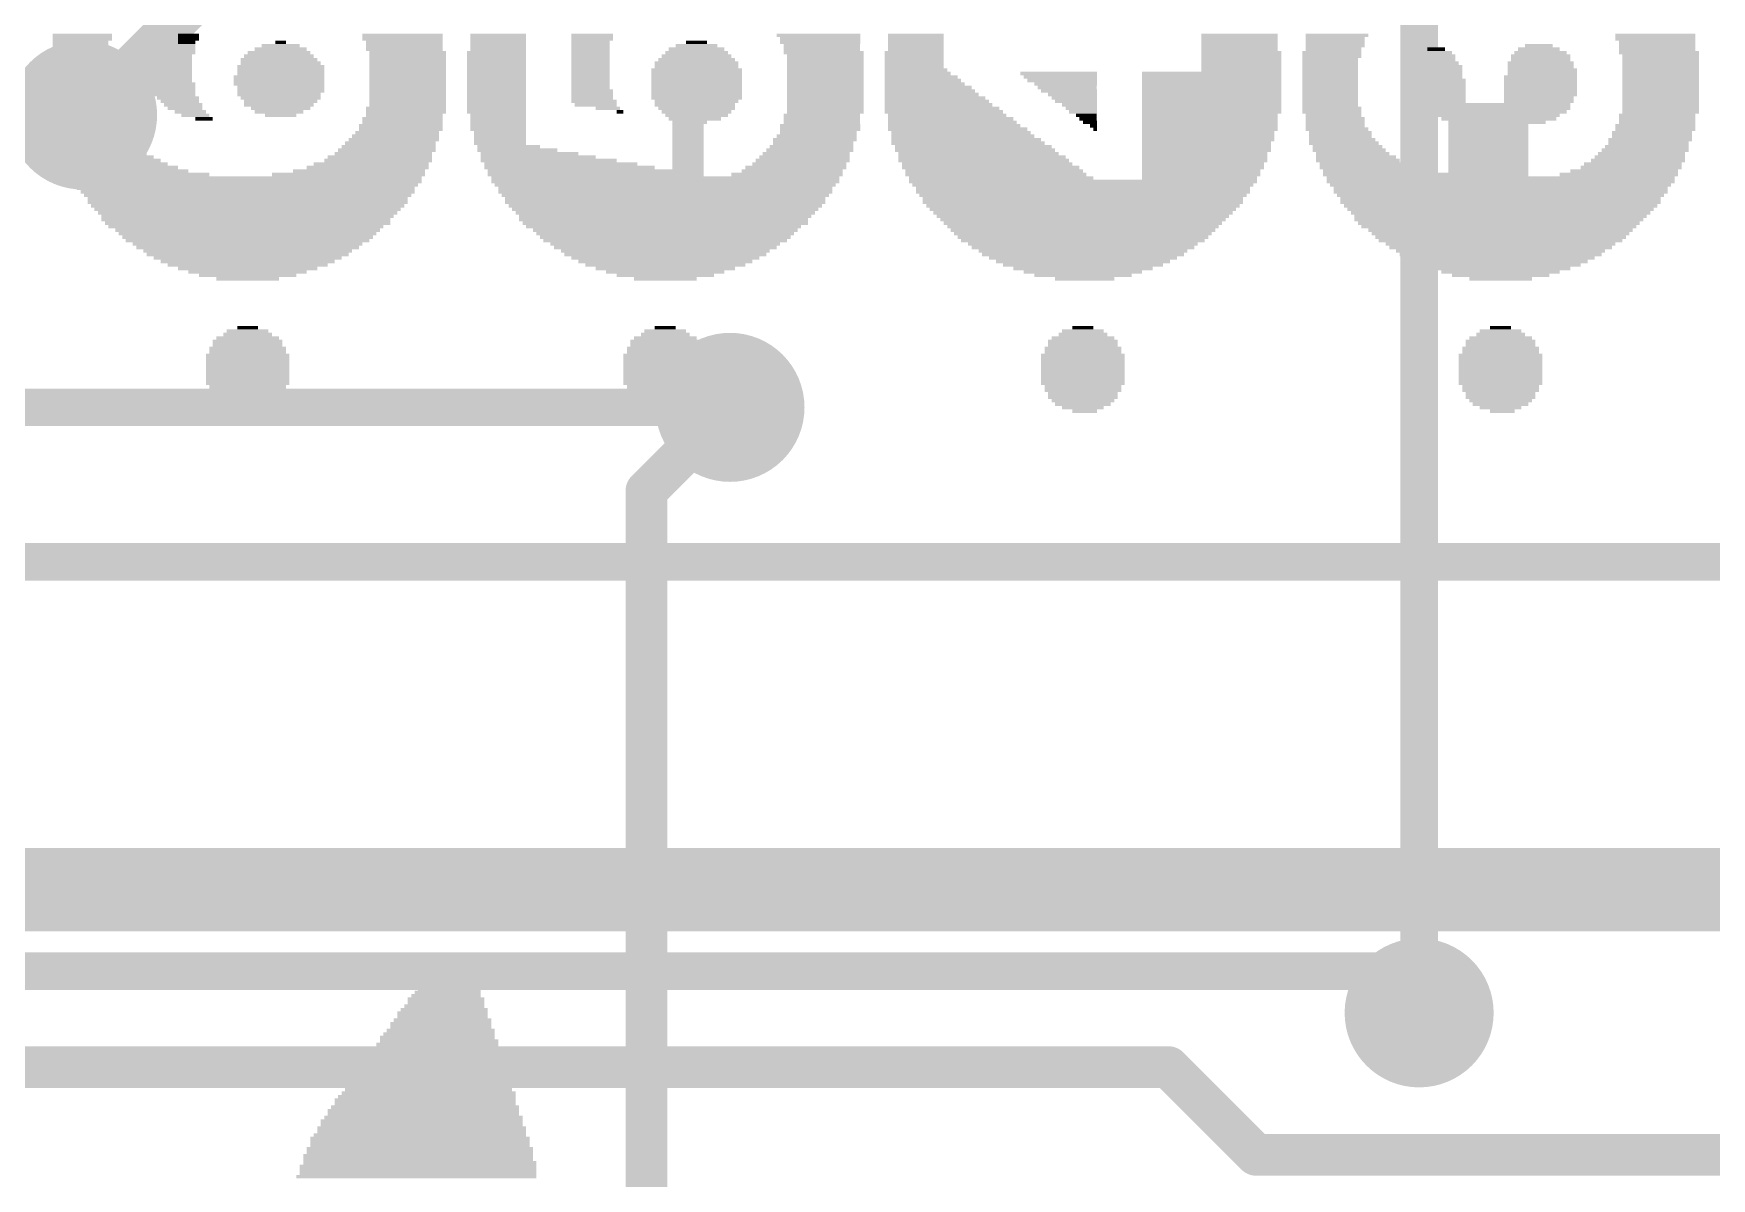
# Model space of a CAD drawing. Extents: x -17.8 to 79, y -18.3 to 67.8.
# Drawn here: x 46.95 to 57.15, y 40.27 to 47.23 of the extents above; entities that cross this region are included whole.
import ezdxf

# ---------------------------------------------------------------- set-up
doc = ezdxf.new("R2010")
doc.units = 0
for name, color, linetype in [('1', 12, 'CONTINUOUS'), ('16', 5, 'CONTINUOUS'), ('18', 3, 'CONTINUOUS'), ('200', 4, 'CONTINUOUS')]:
    doc.layers.add(name, color=color, linetype=linetype)

# ---------------------------------------------------------------- blocks, each defined once
blk = doc.blocks.new('RECT')
blk.add_solid([(-0.5, -0.5), (0.5, -0.5), (-0.5, 0.5), (0.5, 0.5)])
blk = doc.blocks.new('ROUNDV')
at = {"const_width": 0.5}
blk.add_lwpolyline([(0, -0.25, 1), (0, 0.25, 1), (0, -0.25)], format="xyb", dxfattribs=at)

msp = doc.modelspace()

# ---------------------------------------------------------------- linework, layer by layer
at = {"layer": '1'}
for points, const_width in [([(55.372, 41.275), (55.372, 50.292)], 0.2286), ([(47.244, 46.736), (48.26, 47.752)], 0.254), ([(51.181, 44.958), (50.673, 44.45)], 0.254), ([(50.673, 44.45), (50.673, 22.86)], 0.254)]:
    msp.add_lwpolyline(points, dxfattribs=dict(at, const_width=const_width))
for points, const_width in [([(47.1991, 46.7809, 1), (47.2889, 46.6911)], 0.127), ([(51.2259, 44.9131, 1), (51.1361, 45.0029)], 0.127), ([(50.7365, 44.45, 1), (50.6095, 44.45)], 0.127), ([(50.6281, 44.4949, 1), (50.7179, 44.4051)], 0.127), ([(55.3148, 41.275, 1), (55.4291, 41.275)], 0.1143)]:
    msp.add_lwpolyline(points, format="xyb", dxfattribs=dict(at, const_width=const_width))
at = {"layer": '16'}
for points, const_width in [([(41.783, 46.736), (47.244, 46.736)], 0.254), ([(51.181, 44.958), (36.7538, 44.958)], 0.2286), ([(39.0398, 44.0182), (62.5348, 44.0182)], 0.2286), ([(39.0906, 42.0878), (59.9948, 42.0878)], 0.2286), ([(32.893, 41.529), (55.118, 41.529)], 0.2286), ([(55.118, 41.529), (55.372, 41.275)], 0.2286), ([(35.4584, 40.9448), (53.848, 40.9448)], 0.254), ([(53.848, 40.9448), (54.3814, 40.4114)], 0.254), ([(54.3814, 40.4114), (57.3532, 40.4114)], 0.254)]:
    msp.add_lwpolyline(points, dxfattribs=dict(at, const_width=const_width))
for points, const_width in [([(47.244, 46.6725, 1), (47.244, 46.7995)], 0.127), ([(51.181, 44.9009, 1), (51.181, 45.0152)], 0.1143), ([(55.1584, 41.5694, 1), (55.0776, 41.4886)], 0.1143), ([(55.118, 41.4719, 1), (55.118, 41.5862)], 0.1143), ([(55.3316, 41.2346, 1), (55.4124, 41.3154)], 0.1143), ([(53.8929, 40.9897, 1), (53.8031, 40.8999)], 0.127), ([(53.848, 40.8813, 1), (53.848, 41.0083)], 0.127), ([(54.3814, 40.4749, 1), (54.3814, 40.3479)], 0.127), ([(54.3365, 40.3665, 1), (54.4263, 40.4563)], 0.127)]:
    msp.add_lwpolyline(points, format="xyb", dxfattribs=dict(at, const_width=const_width))

# ---------------------------------------------------------------- block references
at = {"layer": '18', "xscale": 0.9064, "yscale": 0.9064}
for p in [(47.244, 46.736), (47.244, 46.736), (51.181, 44.958), (51.181, 44.958), (55.372, 41.275), (55.372, 41.275)]:
    msp.add_blockref('ROUNDV', p, dxfattribs=at)
at = {"layer": '200', "yscale": 0.0212}
for p, xscale in [((47.2315, 47.1786), 0.3387), ((47.2315, 47.1574), 0.3387), ((47.2315, 47.1363), 0.3387), ((47.2421, 47.2209), 0.3598), ((47.2421, 47.1998), 0.3598), ((47.8348, 47.1363), 0.1905), ((47.8559, 47.1574), 0.1482), ((47.8877, 47.2209), 0.127), ((47.8877, 47.1998), 0.127), ((47.8771, 47.1786), 0.1058), ((48.4486, 47.1363), 0.3175), ((48.4486, 47.1574), 0.2328), ((48.4486, 47.1786), 0.0635), ((49.1894, 47.2209), 0.4868), ((49.1894, 47.1998), 0.4868), ((49.2, 47.1786), 0.4657), ((49.2, 47.1574), 0.4657), ((49.2, 47.1363), 0.4657), ((49.7714, 47.2209), 0.3387), ((49.7714, 47.1998), 0.3387), ((49.7714, 47.1786), 0.3387), ((49.7714, 47.1574), 0.3387), ((49.7714, 47.1363), 0.3387), ((50.3429, 47.2209), 0.254), ((50.3429, 47.1998), 0.254), ((50.3323, 47.1786), 0.2328), ((50.3323, 47.1574), 0.2328), ((50.3323, 47.1363), 0.2328), ((50.9779, 47.1363), 0.3387), ((50.9779, 47.1574), 0.254), ((50.9779, 47.1786), 0.127), ((51.7187, 47.2209), 0.508), ((51.7293, 47.1998), 0.4868), ((51.7293, 47.1786), 0.4868), ((51.7398, 47.1574), 0.4656), ((51.7398, 47.1363), 0.4656), ((52.3113, 47.2209), 0.3387), ((52.3113, 47.1998), 0.3387), ((52.3113, 47.1786), 0.3387), ((52.3113, 47.1574), 0.3387), ((52.3113, 47.1363), 0.3387), ((54.2797, 47.2209), 0.4657), ((54.2797, 47.1998), 0.4657), ((54.2797, 47.1786), 0.4657), ((54.2797, 47.1574), 0.4657), ((54.2797, 47.1363), 0.4657), ((54.8512, 47.1363), 0.3387), ((54.8724, 47.2209), 0.381), ((54.8618, 47.1998), 0.3598), ((54.8618, 47.1786), 0.3598), ((54.8618, 47.1574), 0.3598), ((55.4756, 47.1363), 0.1058), ((56.1, 47.1363), 0.254), ((56.1, 47.1574), 0.1693), ((56.8091, 47.2209), 0.4868), ((56.8091, 47.1998), 0.4868), ((56.8196, 47.1786), 0.4657), ((56.8196, 47.1574), 0.4657), ((56.8196, 47.1363), 0.4657), ((47.2104, 47.1151), 0.3387), ((47.2104, 47.0939), 0.3387), ((47.2104, 47.0728), 0.3387), ((47.2104, 47.0516), 0.3387), ((47.2104, 47.0305), 0.3387), ((47.7818, 47.0516), 0.254), ((47.7818, 47.0305), 0.254), ((47.7924, 47.0939), 0.2328), ((47.7924, 47.0728), 0.2328), ((47.8242, 47.1151), 0.2117), ((48.4486, 47.0305), 0.5291), ((48.438, 47.0728), 0.4656), ((48.4486, 47.0516), 0.4868), ((48.438, 47.0939), 0.4233), ((48.438, 47.1151), 0.381), ((49.2211, 47.1151), 0.4657), ((49.2211, 47.0939), 0.4657), ((49.2211, 47.0728), 0.4657), ((49.2211, 47.0516), 0.4657), ((49.2211, 47.0305), 0.4657), ((49.7608, 47.1151), 0.3598), ((49.7608, 47.0939), 0.3598), ((49.7608, 47.0728), 0.3598), ((49.7608, 47.0516), 0.3598), ((49.7608, 47.0305), 0.3598), ((50.3323, 47.1151), 0.2328), ((50.3323, 47.0939), 0.2328), ((50.3323, 47.0728), 0.2328), ((50.3323, 47.0516), 0.2328), ((50.3323, 47.0305), 0.2328), ((50.9779, 47.0516), 0.508), ((50.9779, 47.0305), 0.508), ((50.9779, 47.0728), 0.4656), ((50.9779, 47.0939), 0.4233), ((50.9779, 47.1151), 0.381), ((51.7504, 47.1151), 0.4868), ((51.761, 47.0939), 0.4656), ((51.761, 47.0728), 0.4656), ((51.761, 47.0516), 0.4656), ((51.761, 47.0305), 0.4656), ((52.3007, 47.1151), 0.3598), ((52.3007, 47.0939), 0.3598), ((52.3007, 47.0728), 0.3598), ((52.3007, 47.0516), 0.3598), ((52.3007, 47.0305), 0.3598), ((54.2903, 47.1151), 0.4868), ((54.2903, 47.0939), 0.4868), ((54.2903, 47.0728), 0.4868), ((54.2903, 47.0516), 0.4868), ((54.2903, 47.0305), 0.4868), ((54.8406, 47.1151), 0.3598), ((54.8406, 47.0939), 0.3598), ((54.8301, 47.0728), 0.3387), ((54.8301, 47.0516), 0.3387), ((54.8301, 47.0305), 0.3387), ((55.465, 47.0305), 0.3387), ((55.4544, 47.0728), 0.2752), ((55.465, 47.0516), 0.2963), ((55.465, 47.0939), 0.254), ((55.465, 47.1151), 0.2117), ((56.1106, 47.0516), 0.4022), ((56.1106, 47.0305), 0.4022), ((56.1106, 47.0939), 0.3598), ((56.1106, 47.0728), 0.3598), ((56.1106, 47.1151), 0.3175), ((56.8302, 47.1151), 0.4868), ((56.8408, 47.0939), 0.4656), ((56.8408, 47.0728), 0.4656), ((56.8408, 47.0516), 0.4656), ((56.8408, 47.0305), 0.4656), ((47.2104, 47.0093), 0.3387), ((47.2104, 46.9881), 0.3387), ((47.2104, 46.967), 0.3387), ((47.2104, 46.9458), 0.3387), ((47.7713, 47.0093), 0.2752), ((47.7713, 46.9881), 0.2752), ((47.7713, 46.967), 0.2752), ((47.7713, 46.9458), 0.2752), ((48.438, 46.967), 0.5503), ((48.438, 46.9458), 0.5503), ((48.4486, 47.0093), 0.5291), ((48.4486, 46.9881), 0.5291), ((49.2211, 47.0093), 0.4657), ((49.2211, 46.9881), 0.4657), ((49.2211, 46.967), 0.4657), ((49.2211, 46.9458), 0.4657), ((49.7608, 47.0093), 0.3598), ((49.7608, 46.9881), 0.3598), ((49.7608, 46.967), 0.3598), ((49.7608, 46.9458), 0.3598), ((50.3323, 47.0093), 0.2328), ((50.3323, 46.9881), 0.2328), ((50.3323, 46.967), 0.2328), ((50.3323, 46.9458), 0.2328), ((50.9779, 47.0093), 0.5503), ((50.9779, 46.9881), 0.5503), ((50.9779, 46.967), 0.5503), ((50.9779, 46.9458), 0.5503), ((51.761, 47.0093), 0.4656), ((51.761, 46.9881), 0.4656), ((51.761, 46.967), 0.4656), ((51.761, 46.9458), 0.4656), ((52.3113, 47.0093), 0.381), ((52.3219, 46.9881), 0.4022), ((52.3431, 46.967), 0.4445), ((52.3537, 46.9458), 0.4656), ((53.1791, 46.9881), 0.4657), ((53.1897, 46.967), 0.4445), ((53.2003, 46.9458), 0.4233), ((54.1104, 46.9881), 0.8466), ((54.1104, 46.967), 0.8466), ((54.1104, 46.9458), 0.8466), ((54.2903, 47.0093), 0.4868), ((54.8301, 47.0093), 0.3387), ((54.8301, 46.9881), 0.3387), ((54.8301, 46.967), 0.3387), ((54.8301, 46.9458), 0.3387), ((55.4544, 46.9881), 0.3598), ((55.4544, 46.967), 0.3598), ((55.465, 46.9458), 0.381), ((55.465, 47.0093), 0.3387), ((56.1106, 46.967), 0.4445), ((56.1106, 46.9458), 0.4445), ((56.1212, 47.0093), 0.4233), ((56.1212, 46.9881), 0.4233), ((56.8408, 47.0093), 0.4656), ((56.8408, 46.9881), 0.4656), ((56.8408, 46.967), 0.4656), ((56.8408, 46.9458), 0.4656), ((47.2104, 46.9246), 0.3387), ((47.2104, 46.9035), 0.3387), ((47.2104, 46.8823), 0.3387), ((47.2104, 46.8611), 0.3387), ((47.2104, 46.84), 0.3387), ((47.7818, 46.9246), 0.2963), ((47.7924, 46.9035), 0.2752), ((47.7924, 46.8823), 0.2752), ((47.803, 46.8611), 0.254), ((47.8242, 46.84), 0.254), ((48.438, 46.9246), 0.5503), ((48.4486, 46.9035), 0.5291), ((48.4486, 46.8823), 0.5291), ((48.438, 46.8611), 0.508), ((48.4486, 46.84), 0.4868), ((49.2211, 46.9246), 0.4657), ((49.2211, 46.9035), 0.4657), ((49.2211, 46.8823), 0.4657), ((49.2211, 46.8611), 0.4657), ((49.2211, 46.84), 0.4657), ((49.7608, 46.9246), 0.3598), ((49.7608, 46.9035), 0.3598), ((49.7608, 46.8823), 0.3598), ((49.7608, 46.8611), 0.3598), ((49.7608, 46.84), 0.3598), ((50.3323, 46.9246), 0.2328), ((50.3323, 46.9035), 0.2328), ((50.3429, 46.8823), 0.254), ((50.3429, 46.8611), 0.254), ((50.3429, 46.84), 0.254), ((50.9779, 46.9246), 0.5503), ((50.9779, 46.9035), 0.5503), ((50.9779, 46.8823), 0.5503), ((50.9779, 46.8611), 0.5503), ((50.9779, 46.84), 0.5503), ((51.761, 46.9246), 0.4656), ((51.761, 46.9035), 0.4656), ((51.761, 46.8823), 0.4656), ((51.761, 46.8611), 0.4656), ((51.761, 46.84), 0.4656), ((52.3642, 46.9246), 0.4868), ((52.3854, 46.9035), 0.5291), ((52.4066, 46.8611), 0.5715), ((52.4277, 46.84), 0.6138), ((52.396, 46.8823), 0.5503), ((53.2215, 46.9246), 0.381), ((53.232, 46.9035), 0.3598), ((53.2426, 46.8823), 0.3387), ((53.2638, 46.8611), 0.2963), ((53.2744, 46.84), 0.2752), ((54.1104, 46.9246), 0.8466), ((54.1104, 46.9035), 0.8466), ((54.1104, 46.8823), 0.8466), ((54.1104, 46.8611), 0.8466), ((54.1104, 46.84), 0.8466), ((54.8301, 46.9246), 0.3387), ((54.8301, 46.9035), 0.3387), ((54.8301, 46.8823), 0.3387), ((54.8301, 46.8611), 0.3387), ((54.8301, 46.84), 0.3387), ((55.465, 46.9246), 0.381), ((55.465, 46.9035), 0.381), ((55.465, 46.8823), 0.381), ((55.4756, 46.8611), 0.3598), ((55.4756, 46.84), 0.3598), ((56.1106, 46.9246), 0.4445), ((56.1106, 46.9035), 0.4445), ((56.1106, 46.8823), 0.4445), ((56.1106, 46.8611), 0.4445), ((56.1, 46.84), 0.4233), ((56.8408, 46.9246), 0.4656), ((56.8408, 46.9035), 0.4656), ((56.8408, 46.8823), 0.4656), ((56.8408, 46.8611), 0.4656), ((56.8408, 46.84), 0.4656), ((47.2209, 46.8188), 0.3598), ((47.2209, 46.7976), 0.3598), ((47.2209, 46.7765), 0.3598), ((47.2315, 46.7553), 0.381), ((47.2421, 46.7341), 0.3598), ((47.8348, 46.8188), 0.2328), ((47.8559, 46.7976), 0.2328), ((47.8665, 46.7765), 0.2117), ((47.8983, 46.7553), 0.1905), ((47.93, 46.7341), 0.1693), ((48.4486, 46.8188), 0.4445), ((48.438, 46.7976), 0.4233), ((48.4486, 46.7765), 0.3598), ((48.438, 46.7553), 0.2963), ((48.4486, 46.7341), 0.1905), ((49.2105, 46.7765), 0.4868), ((49.2105, 46.7553), 0.4868), ((49.2, 46.7341), 0.4657), ((49.2211, 46.8188), 0.4657), ((49.2211, 46.7976), 0.4657), ((49.7608, 46.8188), 0.3598), ((49.7608, 46.7976), 0.3598), ((49.7608, 46.7765), 0.3598), ((49.7608, 46.7553), 0.3598), ((49.7714, 46.7341), 0.3387), ((50.3535, 46.8188), 0.2752), ((50.3641, 46.7976), 0.254), ((50.4382, 46.7765), 0.1482), ((50.5122, 46.7553), 0.0423), ((50.9779, 46.8188), 0.508), ((50.9673, 46.7976), 0.4868), ((50.9779, 46.7765), 0.4656), ((50.9779, 46.7553), 0.4233), ((50.9779, 46.7341), 0.381), ((51.7398, 46.7341), 0.4656), ((51.761, 46.8188), 0.4656), ((51.761, 46.7976), 0.4656), ((51.761, 46.7765), 0.4656), ((51.761, 46.7553), 0.4656), ((52.4383, 46.8188), 0.635), ((52.4489, 46.7976), 0.6561), ((52.4701, 46.7765), 0.6985), ((52.4807, 46.7553), 0.7196), ((52.5018, 46.7341), 0.7196), ((53.285, 46.8188), 0.254), ((53.3061, 46.7976), 0.2117), ((53.3167, 46.7765), 0.1905), ((53.3273, 46.7553), 0.1693), ((53.3484, 46.7341), 0.127), ((54.0998, 46.7341), 0.8255), ((54.1104, 46.8188), 0.8466), ((54.1104, 46.7976), 0.8466), ((54.1104, 46.7765), 0.8466), ((54.1104, 46.7553), 0.8466), ((54.8406, 46.7765), 0.3598), ((54.8406, 46.7553), 0.3598), ((54.8301, 46.8188), 0.3387), ((54.8301, 46.7976), 0.3387), ((54.8512, 46.7341), 0.3387), ((55.4862, 46.8188), 0.3387), ((55.8037, 46.7976), 0.9736), ((55.8143, 46.7765), 0.9525), ((55.8249, 46.7553), 0.889), ((55.8249, 46.7341), 0.8043), ((56.1, 46.8188), 0.4233), ((56.8196, 46.7341), 0.4657), ((56.8408, 46.8188), 0.4656), ((56.8408, 46.7976), 0.4656), ((56.8408, 46.7765), 0.4656), ((56.8408, 46.7553), 0.4656), ((47.2527, 46.713), 0.381), ((47.2527, 46.6918), 0.381), ((47.2633, 46.6706), 0.4022), ((47.2739, 46.6495), 0.4233), ((47.2844, 46.6283), 0.4022), ((47.9829, 46.713), 0.1058), ((49.1576, 46.6283), 0.508), ((49.1788, 46.6706), 0.508), ((49.1788, 46.6495), 0.508), ((49.1894, 46.713), 0.4868), ((49.1894, 46.6918), 0.4868), ((49.7714, 46.713), 0.3387), ((49.7714, 46.6918), 0.3387), ((49.7714, 46.6706), 0.3387), ((49.7714, 46.6495), 0.3387), ((49.782, 46.6283), 0.3175), ((50.9673, 46.713), 0.3175), ((50.9355, 46.6918), 0.2117), ((50.925, 46.6706), 0.1905), ((50.925, 46.6495), 0.1905), ((50.925, 46.6283), 0.1905), ((51.7293, 46.6706), 0.4868), ((51.7293, 46.6495), 0.4868), ((51.7187, 46.6283), 0.4656), ((51.7398, 46.713), 0.4656), ((51.7398, 46.6918), 0.4656), ((52.523, 46.713), 0.762), ((52.5336, 46.6918), 0.7831), ((52.5441, 46.6706), 0.8043), ((52.5653, 46.6495), 0.8466), ((52.5865, 46.6283), 0.8466), ((53.359, 46.713), 0.1058), ((53.3696, 46.6918), 0.0847), ((53.3908, 46.6706), 0.0423), ((53.4014, 46.6495), 0.0212), ((54.0998, 46.713), 0.8255), ((54.0998, 46.6918), 0.8255), ((54.0998, 46.6706), 0.8255), ((54.0998, 46.6495), 0.8255), ((54.0893, 46.6283), 0.8043), ((54.8618, 46.713), 0.3598), ((54.8618, 46.6918), 0.3598), ((54.8618, 46.6706), 0.3598), ((54.8724, 46.6495), 0.381), ((54.8936, 46.6283), 0.381), ((55.8566, 46.713), 0.6985), ((55.846, 46.6918), 0.5926), ((55.7931, 46.6706), 0.4868), ((55.7931, 46.6495), 0.4868), ((55.7931, 46.6283), 0.4868), ((56.7879, 46.6283), 0.4868), ((56.8091, 46.6706), 0.4868), ((56.8091, 46.6495), 0.4868), ((56.8196, 46.713), 0.4657), ((56.8196, 46.6918), 0.4657), ((47.3056, 46.586), 0.4445), ((47.295, 46.6071), 0.4233), ((47.3162, 46.5648), 0.4656), ((47.3585, 46.5225), 0.508), ((47.3374, 46.5436), 0.4656), ((49.0941, 46.5225), 0.5926), ((49.1047, 46.5436), 0.5715), ((49.1153, 46.5648), 0.5503), ((49.1365, 46.586), 0.5503), ((49.147, 46.6071), 0.5291), ((49.782, 46.6071), 0.3175), ((49.782, 46.586), 0.3175), ((49.782, 46.5648), 0.3175), ((49.8349, 46.5436), 0.381), ((49.8878, 46.5225), 0.4868), ((50.925, 46.6071), 0.1905), ((50.925, 46.586), 0.1905), ((50.925, 46.5648), 0.1905), ((50.925, 46.5436), 0.1905), ((50.925, 46.5225), 0.1905), ((51.6658, 46.5225), 0.5291), ((51.6763, 46.5436), 0.508), ((51.6975, 46.586), 0.508), ((51.6869, 46.5648), 0.4868), ((51.7081, 46.6071), 0.4868), ((52.5971, 46.6071), 0.8678), ((52.6182, 46.586), 0.9101), ((52.6288, 46.5648), 0.9313), ((52.6711, 46.5225), 0.9736), ((52.6606, 46.5436), 0.9525), ((54.0787, 46.5648), 0.7831), ((54.0787, 46.5436), 0.7831), ((54.0787, 46.5225), 0.7831), ((54.0893, 46.6071), 0.8043), ((54.0893, 46.586), 0.8043), ((54.9041, 46.586), 0.4022), ((54.8936, 46.6071), 0.381), ((54.9147, 46.5648), 0.4233), ((54.9359, 46.5436), 0.4233), ((54.9465, 46.5225), 0.4445), ((55.7931, 46.6071), 0.4868), ((55.7931, 46.586), 0.4868), ((55.7931, 46.5648), 0.4868), ((55.7931, 46.5436), 0.4868), ((55.7931, 46.5225), 0.4868), ((56.7456, 46.5225), 0.5291), ((56.7561, 46.5436), 0.508), ((56.7773, 46.586), 0.508), ((56.7667, 46.5648), 0.4868), ((56.7879, 46.6071), 0.4868), ((47.3797, 46.5013), 0.508), ((47.4009, 46.4801), 0.5503), ((47.422, 46.459), 0.5926), ((47.4538, 46.4378), 0.6138), ((47.4855, 46.4166), 0.6773), ((48.9777, 46.4166), 0.7408), ((48.9989, 46.4378), 0.6985), ((49.0412, 46.459), 0.6561), ((49.0518, 46.4801), 0.635), ((49.073, 46.5013), 0.5926), ((50.0783, 46.459), 0.8255), ((49.9619, 46.5013), 0.5926), ((50.0148, 46.4801), 0.6985), ((50.1524, 46.4378), 0.9313), ((50.2053, 46.4166), 1.0371), ((50.925, 46.5013), 0.1905), ((50.925, 46.4801), 0.1905), ((50.925, 46.459), 0.1905), ((50.925, 46.4378), 0.1905), ((50.925, 46.4166), 0.1905), ((51.5811, 46.4166), 0.6138), ((51.6023, 46.4378), 0.5715), ((51.6234, 46.459), 0.5715), ((51.634, 46.4801), 0.5503), ((51.6446, 46.5013), 0.5291), ((52.6923, 46.5013), 0.9736), ((52.7135, 46.4801), 1.016), ((52.7241, 46.459), 1.0371), ((52.7452, 46.4378), 1.0371), ((52.7664, 46.4166), 1.0795), ((54.0681, 46.5013), 0.762), ((54.0681, 46.4801), 0.762), ((54.0681, 46.459), 0.762), ((54.0575, 46.4378), 0.7408), ((54.0575, 46.4166), 0.7408), ((54.9676, 46.5013), 0.4445), ((54.9888, 46.4801), 0.4868), ((54.9994, 46.459), 0.508), ((55.0417, 46.4378), 0.5503), ((55.0735, 46.4166), 0.6138), ((55.7931, 46.5013), 0.4868), ((55.7931, 46.4801), 0.4868), ((55.7931, 46.459), 0.4868), ((55.7931, 46.4378), 0.4868), ((55.7931, 46.4166), 0.4868), ((56.6609, 46.4166), 0.6138), ((56.6715, 46.4378), 0.5926), ((56.7032, 46.459), 0.5715), ((56.7138, 46.4801), 0.5503), ((56.7244, 46.5013), 0.5291), ((47.5913, 46.3743), 0.8466), ((47.5279, 46.3955), 0.7196), ((48.2475, 46.3531), 2.1166), ((48.2475, 46.332), 2.1166), ((48.8613, 46.3743), 0.9313), ((48.9248, 46.3955), 0.8043), ((50.3641, 46.3955), 1.3123), ((50.3641, 46.3743), 1.3123), ((50.7874, 46.3531), 2.1166), ((50.7874, 46.332), 2.1166), ((51.5282, 46.3743), 0.6773), ((51.5599, 46.3955), 0.6138), ((52.7876, 46.3955), 1.0795), ((52.7981, 46.3743), 1.1006), ((52.8299, 46.3531), 1.1218), ((53.3273, 46.332), 2.1166), ((54.0363, 46.3531), 0.6985), ((54.0469, 46.3955), 0.7196), ((54.0469, 46.3743), 0.7196), ((55.4121, 46.3743), 1.2488), ((55.137, 46.3955), 0.6985), ((55.8672, 46.3531), 2.1166), ((55.8672, 46.332), 2.1166), ((55.7931, 46.3955), 0.4868), ((56.5868, 46.3743), 0.7196), ((56.6186, 46.3955), 0.6561), ((48.2369, 46.2896), 2.0531), ((48.2475, 46.3108), 2.0743), ((48.2475, 46.2685), 2.0319), ((48.2475, 46.2473), 1.9896), ((48.2475, 46.2262), 1.9473), ((50.7874, 46.3108), 2.0743), ((50.7874, 46.2896), 2.0319), ((50.7874, 46.2685), 2.0319), ((50.7874, 46.2473), 1.9896), ((50.7874, 46.2262), 1.9473), ((53.3273, 46.3108), 2.0743), ((53.3273, 46.2896), 2.0319), ((53.3273, 46.2685), 2.0319), ((53.3273, 46.2473), 1.9896), ((53.3273, 46.2262), 1.9473), ((55.8672, 46.3108), 2.0743), ((55.8672, 46.2896), 2.0319), ((55.8672, 46.2685), 2.0319), ((55.8672, 46.2473), 1.9896), ((55.8672, 46.2262), 1.9473), ((48.2475, 46.205), 1.9473), ((48.2475, 46.1838), 1.9049), ((48.2475, 46.1627), 1.8626), ((48.2475, 46.1415), 1.8203), ((48.2475, 46.1203), 1.7779), ((50.7874, 46.205), 1.9473), ((50.7874, 46.1838), 1.9049), ((50.7874, 46.1627), 1.8626), ((50.7874, 46.1415), 1.8203), ((50.7874, 46.1203), 1.7779), ((53.3273, 46.205), 1.9473), ((53.3273, 46.1838), 1.9049), ((53.3273, 46.1627), 1.8626), ((53.3273, 46.1415), 1.8203), ((53.3273, 46.1203), 1.7779), ((55.8672, 46.205), 1.9473), ((55.8672, 46.1838), 1.9049), ((55.8672, 46.1627), 1.8626), ((55.8672, 46.1415), 1.8203), ((55.8672, 46.1203), 1.7779), ((48.2369, 46.0992), 1.7568), ((48.2475, 46.078), 1.7356), ((48.2369, 46.0568), 1.6721), ((48.2475, 46.0357), 1.6086), ((48.2475, 46.0145), 1.5663), ((50.7768, 46.0992), 1.7568), ((50.7874, 46.078), 1.7356), ((50.7768, 46.0568), 1.6721), ((50.7874, 46.0357), 1.6086), ((50.7874, 46.0145), 1.5663), ((53.3273, 46.0992), 1.7356), ((53.3273, 46.078), 1.6933), ((53.3273, 46.0568), 1.6509), ((53.3273, 46.0357), 1.6086), ((53.3273, 46.0145), 1.5663), ((55.8566, 46.0992), 1.7568), ((55.8566, 46.078), 1.7144), ((55.8566, 46.0568), 1.6721), ((55.8672, 46.0357), 1.6086), ((55.8672, 46.0145), 1.5663), ((48.2475, 45.9933), 1.5239), ((48.2475, 45.9722), 1.4816), ((48.2475, 45.951), 1.3969), ((48.2475, 45.9298), 1.3546), ((48.2475, 45.9087), 1.27), ((50.7874, 45.9933), 1.5239), ((50.7874, 45.9722), 1.4816), ((50.7874, 45.951), 1.3969), ((50.7874, 45.9298), 1.3546), ((50.7874, 45.9087), 1.27), ((53.3273, 45.9933), 1.5239), ((53.3273, 45.9722), 1.4816), ((53.3273, 45.951), 1.3969), ((53.3273, 45.9298), 1.3546), ((53.3273, 45.9087), 1.27), ((55.8672, 45.9933), 1.5239), ((55.8672, 45.9722), 1.4816), ((55.8672, 45.951), 1.3969), ((55.8672, 45.9298), 1.3546), ((55.8672, 45.9087), 1.27), ((48.2475, 45.8875), 1.2276), ((48.2475, 45.8663), 1.143), ((48.2475, 45.8452), 1.0583), ((48.2475, 45.824), 0.9736), ((50.7874, 45.8875), 1.2276), ((50.7874, 45.8663), 1.143), ((50.7874, 45.8452), 1.0583), ((50.7874, 45.824), 0.9736), ((53.3273, 45.8875), 1.2276), ((53.3273, 45.8663), 1.143), ((53.3273, 45.8452), 1.0583), ((53.3273, 45.824), 0.9736), ((55.8672, 45.8875), 1.2276), ((55.8672, 45.8663), 1.143), ((55.8672, 45.8452), 1.0583), ((55.8672, 45.824), 0.9736), ((48.2475, 45.8028), 0.8466), ((48.2475, 45.7817), 0.7196), ((48.2475, 45.7605), 0.5926), ((48.2475, 45.7393), 0.381), ((50.7874, 45.8028), 0.8466), ((50.7874, 45.7817), 0.7196), ((50.7874, 45.7605), 0.5926), ((50.7874, 45.7393), 0.381), ((53.3273, 45.8028), 0.8466), ((53.3273, 45.7817), 0.7196), ((53.3273, 45.7605), 0.5926), ((53.3379, 45.7393), 0.3598), ((55.8672, 45.8028), 0.8466), ((55.8672, 45.7817), 0.7196), ((55.8672, 45.7605), 0.5926), ((55.8672, 45.7393), 0.381), ((48.2475, 45.4007), 0.2963), ((48.2475, 45.4218), 0.254), ((48.2475, 45.443), 0.127), ((50.7874, 45.4007), 0.2963), ((50.7874, 45.4218), 0.254), ((50.7874, 45.443), 0.127), ((53.3273, 45.4007), 0.2963), ((53.3273, 45.4218), 0.254), ((53.3273, 45.443), 0.127), ((55.8672, 45.4007), 0.2963), ((55.8672, 45.4218), 0.254), ((55.8672, 45.443), 0.127), ((48.2475, 45.316), 0.4657), ((48.2475, 45.2949), 0.4657), ((48.2475, 45.3584), 0.4233), ((48.2475, 45.3372), 0.4233), ((48.2475, 45.3795), 0.381), ((50.7874, 45.316), 0.4656), ((50.7874, 45.2949), 0.4656), ((50.7874, 45.3584), 0.4233), ((50.7874, 45.3372), 0.4233), ((50.7874, 45.3795), 0.381), ((53.3273, 45.316), 0.4656), ((53.3273, 45.2949), 0.4656), ((53.3273, 45.3584), 0.4233), ((53.3273, 45.3372), 0.4233), ((53.3273, 45.3795), 0.381), ((55.8672, 45.316), 0.4656), ((55.8672, 45.2949), 0.4656), ((55.8672, 45.3584), 0.4233), ((55.8672, 45.3372), 0.4233), ((55.8672, 45.3795), 0.381), ((48.2475, 45.2737), 0.508), ((48.2475, 45.2525), 0.508), ((48.2475, 45.2314), 0.508), ((48.2475, 45.2102), 0.508), ((50.7874, 45.2737), 0.508), ((50.7874, 45.2525), 0.508), ((50.7874, 45.2314), 0.508), ((50.7874, 45.2102), 0.508), ((53.3273, 45.2737), 0.508), ((53.3273, 45.2525), 0.508), ((53.3273, 45.2314), 0.508), ((53.3273, 45.2102), 0.508), ((55.8672, 45.2737), 0.508), ((55.8672, 45.2525), 0.508), ((55.8672, 45.2314), 0.508), ((55.8672, 45.2102), 0.508), ((48.2475, 45.189), 0.508), ((48.2475, 45.1679), 0.508), ((48.2475, 45.1467), 0.508), ((48.2475, 45.1255), 0.508), ((48.2475, 45.1044), 0.508), ((50.7874, 45.189), 0.508), ((50.7874, 45.1679), 0.508), ((50.7874, 45.1467), 0.508), ((50.7874, 45.1255), 0.508), ((50.7874, 45.1044), 0.508), ((53.3273, 45.189), 0.508), ((53.3273, 45.1679), 0.508), ((53.3273, 45.1467), 0.508), ((53.3273, 45.1255), 0.508), ((53.3273, 45.1044), 0.508), ((55.8672, 45.189), 0.508), ((55.8672, 45.1679), 0.508), ((55.8672, 45.1467), 0.508), ((55.8672, 45.1255), 0.508), ((55.8672, 45.1044), 0.508), ((48.2475, 45.0832), 0.4657), ((48.2475, 45.062), 0.4657), ((48.2475, 45.0409), 0.4233), ((48.2475, 45.0197), 0.4233), ((48.2475, 44.9985), 0.381), ((50.7874, 45.0832), 0.4656), ((50.7874, 45.062), 0.4656), ((50.7874, 45.0409), 0.4233), ((50.7874, 45.0197), 0.4233), ((50.7874, 44.9985), 0.381), ((53.3273, 45.0832), 0.4656), ((53.3273, 45.062), 0.4656), ((53.3273, 45.0409), 0.4233), ((53.3273, 45.0197), 0.4233), ((53.3273, 44.9985), 0.381), ((55.8672, 45.0832), 0.4656), ((55.8672, 45.062), 0.4656), ((55.8672, 45.0409), 0.4233), ((55.8672, 45.0197), 0.4233), ((55.8672, 44.9985), 0.381), ((48.2475, 44.9774), 0.3387), ((48.2475, 44.9562), 0.254), ((48.2581, 44.935), 0.1482), ((50.7874, 44.9774), 0.3387), ((50.7874, 44.9562), 0.254), ((50.798, 44.935), 0.1482), ((53.3273, 44.9774), 0.3387), ((53.3273, 44.9562), 0.254), ((53.3379, 44.935), 0.1482), ((55.8672, 44.9774), 0.3387), ((55.8672, 44.9562), 0.254), ((55.8778, 44.935), 0.1482), ((46.2262, 42.2681), 37.1037), ((46.2262, 42.247), 37.1037), ((46.2262, 42.2258), 37.1037), ((46.2262, 42.2046), 37.1037), ((46.2262, 42.1835), 37.1037), ((46.2262, 42.1623), 37.1037), ((46.2262, 42.1411), 37.1037), ((46.2262, 42.12), 37.1037), ((46.2262, 42.0988), 37.1037), ((46.2262, 42.0777), 37.1037), ((46.2262, 42.0565), 37.1037), ((46.2262, 42.0353), 37.1037), ((46.2262, 42.0142), 37.1037), ((46.2262, 41.993), 37.1037), ((46.2262, 41.9718), 37.1037), ((46.2262, 41.9507), 37.1037), ((46.2262, 41.9295), 37.1037), ((46.2262, 41.9083), 37.1037), ((46.2262, 41.8872), 37.1037), ((46.2262, 41.866), 37.1037), ((46.2262, 41.8448), 37.1037), ((46.2262, 41.8237), 37.1037), ((46.2262, 41.8025), 37.1037), ((46.2262, 41.7813), 37.1037), ((49.4751, 41.5273), 0.1693), ((49.4645, 41.4427), 0.3598), ((49.4751, 41.4215), 0.381), ((49.4751, 41.4638), 0.3387), ((49.4751, 41.485), 0.2963), ((49.4751, 41.5062), 0.254), ((49.4434, 41.3157), 0.4868), ((49.4539, 41.358), 0.4656), ((49.4539, 41.3368), 0.4656), ((49.4539, 41.3792), 0.4233), ((49.4645, 41.4003), 0.4022), ((49.4328, 41.231), 0.5926), ((49.4328, 41.2733), 0.5503), ((49.4328, 41.2522), 0.5503), ((49.4434, 41.2945), 0.5291), ((49.401, 41.1252), 0.6985), ((49.4116, 41.1464), 0.6773), ((49.4222, 41.1675), 0.6561), ((49.4222, 41.2099), 0.6138), ((49.4222, 41.1887), 0.6138), ((49.3904, 41.0194), 0.8043), ((49.3904, 41.0617), 0.762), ((49.401, 41.0405), 0.7831), ((49.401, 41.0829), 0.7408), ((49.4116, 41.104), 0.7196), ((49.3693, 40.9135), 0.9313), ((49.3693, 40.9347), 0.889), ((49.3799, 40.977), 0.8678), ((49.3799, 40.9559), 0.8678), ((49.3799, 40.9982), 0.8255), ((49.3481, 40.8289), 1.016), ((49.3481, 40.8077), 1.016), ((49.3587, 40.85), 0.9948), ((49.3587, 40.8712), 0.9525), ((49.3693, 40.8924), 0.9313), ((49.3269, 40.7442), 1.1006), ((49.3269, 40.723), 1.1006), ((49.3375, 40.7654), 1.0795), ((49.3481, 40.7865), 1.0583), ((49.3058, 40.6172), 1.2276), ((49.3164, 40.6384), 1.2065), ((49.3164, 40.6807), 1.1641), ((49.3164, 40.6595), 1.1641), ((49.3269, 40.7019), 1.143), ((49.2952, 40.5114), 1.3334), ((49.2952, 40.5325), 1.2911), ((49.3058, 40.5749), 1.27), ((49.3058, 40.5537), 1.27), ((49.3058, 40.596), 1.2276), ((49.2846, 40.4056), 1.3969), ((49.2952, 40.4479), 1.3758), ((49.2952, 40.4267), 1.3758), ((49.2952, 40.4902), 1.3334), ((49.2952, 40.469), 1.3334), ((49.2846, 40.3421), 1.4393), ((49.2846, 40.3209), 1.4393), ((49.2846, 40.2997), 1.4393), ((49.2846, 40.3844), 1.3969), ((49.2952, 40.3632), 1.4181), ((49.274, 40.2786), 1.4604)]:
    msp.add_blockref('RECT', p, dxfattribs=dict(at, xscale=xscale))

doc.saveas('drawing.dxf')
